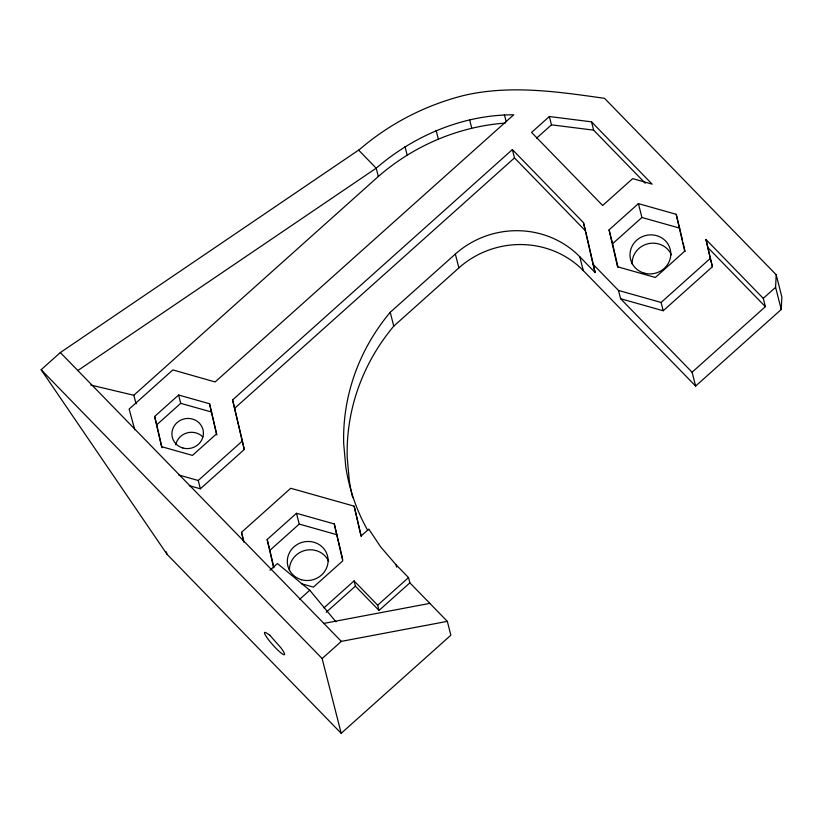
<?xml version="1.0" encoding="UTF-8"?>
<svg xmlns="http://www.w3.org/2000/svg" width="823" height="823" viewBox="0 0 823 823"><rect width="100%" height="100%" fill="white"/><g stroke="black" fill="none" stroke-linecap="round" stroke-linejoin="round"><path stroke-width="1.23" d="M367.768 530.475A206.768 196.759 -14.3 0 1 345.783 466.847L343.685 443.566A206.768 196.759 -14.3 0 1 390.225 312.298L455.345 254.05A88.339 84.059 -14.3 0 1 579.773 256.766L583.301 270.613L695.63 386.069L781.243 309.479L775.595 287.32L776.202 274.769L604.555 98.338C558.056 91.723 510.497 84.646 464.018 95.417C425.481 105.118 389.691 123.532 359.558 149.467L60.336 352.563L41.15 369.733L166.987 554.249L341.195 733.314L450.86 635.202L447.331 621.355L409.864 582.849L408.527 577.581L396.038 564.743L380.658 546.884L368.807 529.086L361.03 536.04L354.168 506.166L290.735 488.276L241.53 532.306L243.793 542.182M781.243 309.479L781.85 296.928L776.202 274.769M90.767 385.051L133.789 395.277L378.323 176.492C413.671 145.712 458.442 126.577 505.229 123.069M209.536 403.743L216.459 433.927L192.479 455.397L161.555 446.673L154.621 416.489L178.612 395.019L209.536 403.743L216.922 434.997M162.008 447.733L156.74 424.791L180.731 403.332L211.645 412.056M189.239 485.663L200.359 488.8L244.287 449.492L232.6 399.916L512.379 149.591L583.466 222.652L585.575 230.965L514.498 157.903L512.379 149.591M549.353 116.516L531.576 132.421L602.652 205.483L632.661 178.632L652.114 184.126L591.521 121.845L549.353 116.516L551.472 124.829L536.493 138.223M234.72 408.218L514.498 157.903M178.694 474.974L198.24 480.488L242.168 441.179M352.697 497.576A206.768 196.759 -14.3 0 1 349.312 480.694L347.213 457.413A206.768 196.759 -14.3 0 1 393.764 326.145L458.874 267.897A88.339 84.059 -14.3 0 1 583.301 270.613M676.208 214.299L684.685 251.21L655.355 277.454L617.538 266.786L609.061 229.874L638.401 203.631L676.208 214.299L682.565 240.45M273.648 567.829L267.146 539.528L296.475 513.285L334.292 523.953L342.697 559.362M273.853 567.561L269.903 550.33L299.233 524.086L337.049 534.755M617.96 267.105L612.6 243.721L641.93 217.478L679.747 228.146M269.954 570.246L277.433 563.549L309.767 590.256L335.979 621.849M299.49 599.453L309.767 590.256M583.466 222.652L593.013 264.234L618.495 290.437L661.095 302.453L710.29 258.432L705.939 239.442L763.26 298.358L765.369 306.67L692.102 372.222L695.63 386.069M323.892 607.899L354.065 580.904L377.675 605.183L379.022 610.44L409.864 582.849M326.196 612.302L355.402 586.171L354.065 580.904M618.495 290.437L620.614 298.739L663.215 310.755L712.409 266.734L705.939 239.442M377.675 605.183L408.527 577.581M341.195 733.314L322.132 658.544L341.329 641.374L447.331 621.355M763.26 298.358L775.595 287.32M134.797 429.843L129.129 409.052L172.851 369.928L215.112 381.944L513.717 114.788C463.287 114.706 414.164 135.435 376.204 168.19L77.825 370.535M323.84 623.402L429.843 603.382M551.472 124.829L593.64 130.147L645.314 183.272M301.239 583.672L313.429 587.108L342.769 560.864L334.292 523.953M708.047 247.754L765.369 306.67M579.773 256.766L595.132 272.547L585.863 232.189M620.614 298.739L692.102 372.222M358.725 150.218L376.204 168.19L378.323 176.492M355.402 586.171L379.022 610.44M60.336 352.563L341.329 641.374M41.15 369.733L322.132 658.544M133.789 395.277L136.134 403.846M166.308 551.77L166.987 554.249M232.6 399.916L244.287 449.492M710.29 258.432L712.409 266.734M638.401 203.631L641.93 217.478M661.095 302.453L663.215 310.755M591.521 121.845L593.64 130.147M609.061 229.874L612.6 243.721M593.013 264.234L595.132 272.547M504.355 114.582L506.166 121.701M469.583 119.654L471.702 127.966M436.128 130.415L438.237 138.717M455.345 254.05L458.874 267.897M404.988 146.525L407.107 154.837M390.225 312.298L393.764 326.145M396.038 564.743L396.645 567.14M354.168 506.166L361.225 536.329M296.475 513.285L299.233 524.086M267.146 539.528L269.903 550.33M241.53 532.306L243.721 541.267M178.612 395.019L180.731 403.332M198.24 480.488L200.359 488.8M154.621 416.489L156.74 424.791M683.131 242.908L685.106 251.519M175.721 444.842A15.812 15.04 -14.3 0 1 186.934 432.939A15.812 15.04 -14.3 0 1 202.839 436.941M632.146 263.957A20.462 19.464 -14.3 0 1 648.164 243.721A20.462 19.464 -14.3 0 1 671.393 254.852M289.449 570.565A20.462 19.464 -14.3 0 1 305.467 550.33A20.462 19.464 -14.3 0 1 328.696 561.461M269.8 635.212L266.673 633.144A14.876 2.191 48.2 0 0 268.267 639.409A14.876 2.191 48.2 0 0 282.392 653.935A14.876 2.191 48.2 0 0 280.797 647.67L269.8 635.212M644.214 273.133A20.462 19.464 -14.3 0 0 670.334 249.77A20.462 19.464 -14.3 0 0 636.673 240.265A20.462 19.464 -14.3 0 0 644.214 273.133M182.881 448A15.812 15.04 -14.3 0 0 203.055 429.945A15.812 15.04 -14.3 0 0 177.048 422.611A15.812 15.04 -14.3 0 0 182.881 448M301.516 579.742A20.462 19.464 -14.3 0 0 327.636 556.369A20.462 19.464 -14.3 0 0 293.976 546.873A20.462 19.464 -14.3 0 0 301.516 579.742"/></g></svg>
